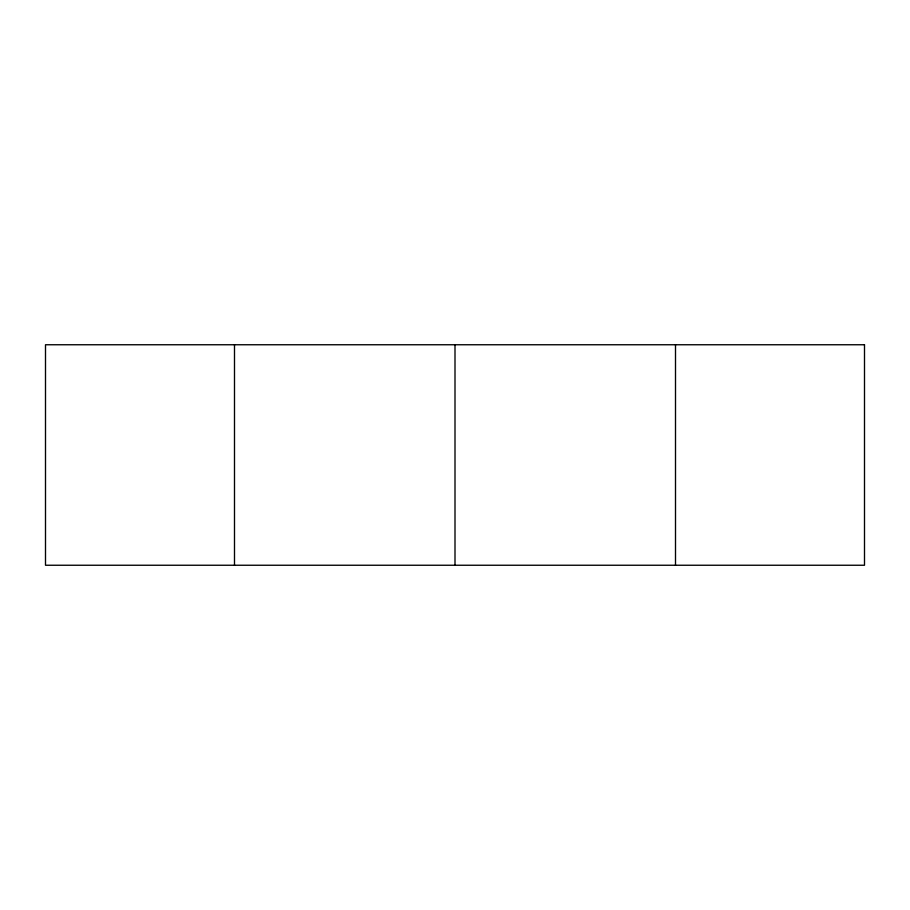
<?xml version="1.0" encoding="UTF-8"?>
<svg xmlns="http://www.w3.org/2000/svg" width="910" height="910" viewBox="0 0 910 910"><rect width="100%" height="100%" fill="white"/><g stroke="black" fill="none" stroke-linecap="round" stroke-linejoin="round"><path stroke-width="1.36" d="M675.504 344.753L675.504 565.246M455 344.753L455 565.246M234.496 344.753L234.496 565.246M864.5 344.753L45.5 344.753L45.5 565.246L864.5 565.246L864.5 344.753"/></g></svg>
